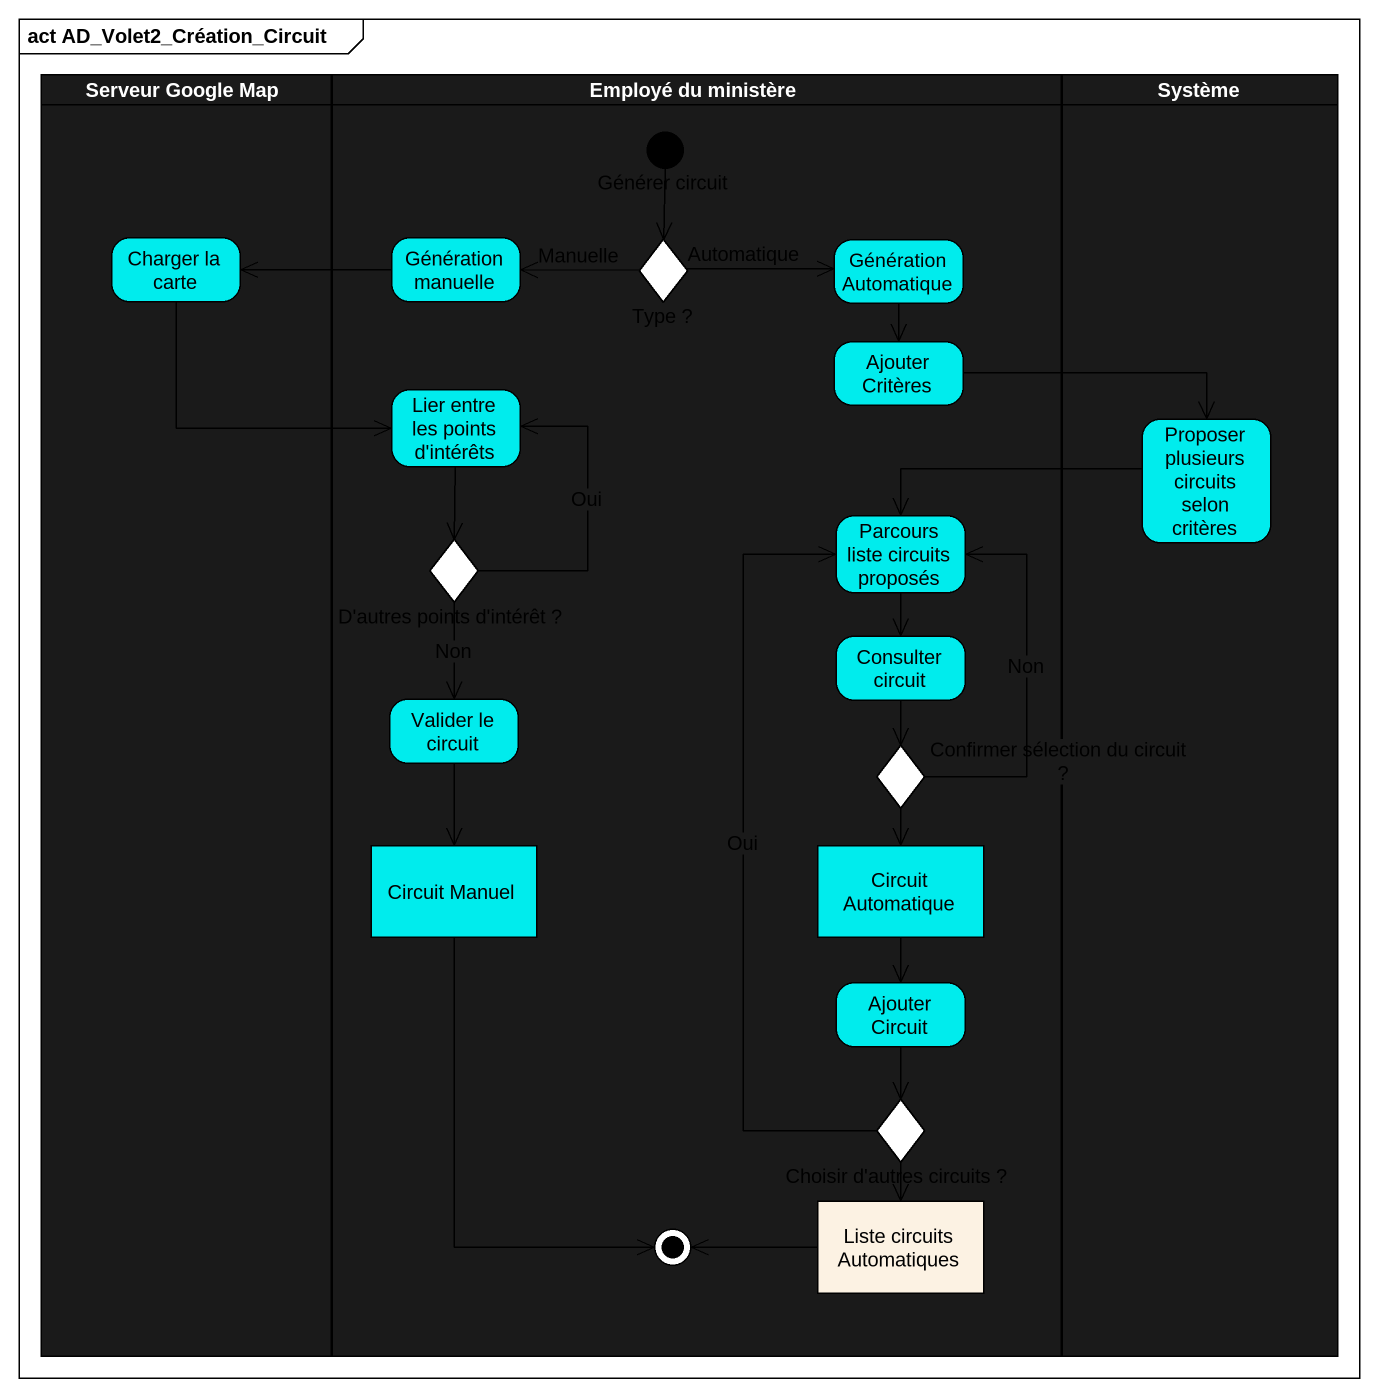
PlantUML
@startuml
mainframe act AD_Volet2_Création_Circuit
hide empty description
state "Serveur Google Map" as Serveur_Google_Map <<partition>> #1A1A1A {
  state "Charger la carte" as Charger_la_carte #00ECED
}
state "Employé du ministère" as Employé_du_ministère <<partition>> #1A1A1A {
  state "Générer circuit" as Générer_circuit <<start>> #1A1A1A
  state "Génération manuelle" as Génération_manuelle #00ECED
  state "Type ?" as Type <<choice>> #00ECED
  state "Génération Automatique" as Génération_Automatique #00ECED
  state "Lier entre les points d'intérêts" as Lier_entre_les_points_d #00ECED
  state "Ajouter Critères" as Ajouter_Critères #00ECED
  state "D'autres points d'intérêt ?" as D_autres_points_d_intérêt <<choice>> #00ECED
  state "Parcours liste circuits proposés" as Parcours_liste_circuits #00ECED
  state "Consulter circuit" as Consulter_circuit #00ECED
  state "Valider le circuit" as Valider_le_circuit #00ECED
  state "Confirmer sélection du circuit ?" as Confirmer_sélection_du <<choice>> #00ECED
  state "Circuit Manuel" as Circuit_Manuel <<object>> #00ECED
  state "Circuit Automatique" as Circuit_Automatique <<object>> #00ECED
  state "Ajouter Circuit" as Ajouter_Circuit #00ECED
  state "Choisir d'autres circuits ?" as Choisir_d_autres_circuits <<choice>> #00ECED
  state "Liste circuits Automatiques" as Liste_circuits_Automatiques <<object>>
  Circuit_Manuel --> [*]
  Liste_circuits_Automatiques -left-> [*]
}
state Système <<partition>> #1A1A1A {
  state "Proposer plusieurs circuits selon critères" as Proposer_plusieurs_circuits #00ECED
}
Générer_circuit --> Type
Charger_la_carte -right-> Lier_entre_les_points_d
Génération_manuelle -left-> Charger_la_carte
Type -left-> Génération_manuelle : Manuelle
Type -right-> Génération_Automatique : Automatique
Génération_Automatique --> Ajouter_Critères
Lier_entre_les_points_d --> D_autres_points_d_intérêt
Ajouter_Critères -right-> Proposer_plusieurs_circuits
Proposer_plusieurs_circuits -left-> Parcours_liste_circuits
D_autres_points_d_intérêt -up-> Lier_entre_les_points_d : Oui
D_autres_points_d_intérêt --> Valider_le_circuit : Non
Parcours_liste_circuits --> Consulter_circuit
Consulter_circuit --> Confirmer_sélection_du
Valider_le_circuit --> Circuit_Manuel
Confirmer_sélection_du -up-> Parcours_liste_circuits : Non
Confirmer_sélection_du --> Circuit_Automatique
Circuit_Automatique --> Ajouter_Circuit
Ajouter_Circuit --> Choisir_d_autres_circuits
Choisir_d_autres_circuits -up-> Parcours_liste_circuits : Oui
Choisir_d_autres_circuits --> Liste_circuits_Automatiques
@enduml
